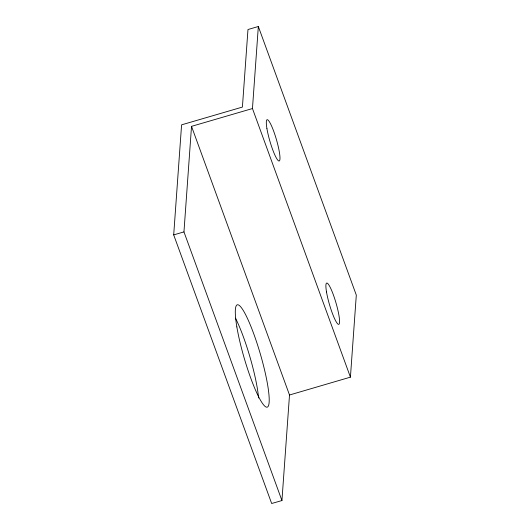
<?xml version="1.0" encoding="UTF-8"?>
<svg xmlns="http://www.w3.org/2000/svg" width="530" height="530" viewBox="0 0 530 530"><rect width="100%" height="100%" fill="white"/><g stroke="black" fill="none" stroke-linecap="round" stroke-linejoin="round"><path stroke-width="0.79" d="M173.694 234.896L181.585 124.841L242.415 107.073L247.974 29.528L258.335 26.5L356.306 295.104L350.423 377.148L289.506 395.002L281.94 500.552L271.665 503.5L173.694 234.896L183.956 231.901L191.522 126.352L252.459 108.544L258.335 26.5M252.459 108.544L350.423 377.148M191.522 126.352L289.506 395.002M183.956 231.901L281.94 500.552M235.486 318.179A53.278 8.314 73.7 0 1 258.587 398.01M236.85 326.911A53.278 8.314 73.7 0 0 266.067 407.02A53.278 8.314 73.7 0 0 253.824 334.032A53.278 8.314 73.7 0 0 236.85 326.911M326.506 291.957A21.518 3.359 73.7 0 0 338.306 324.307A21.518 3.359 73.7 0 0 333.357 294.832A21.518 3.359 73.7 0 0 326.506 291.957M266.928 128.598A21.518 3.359 73.7 0 0 278.727 160.948A21.518 3.359 73.7 0 0 273.778 131.473A21.518 3.359 73.7 0 0 266.928 128.598"/></g></svg>
